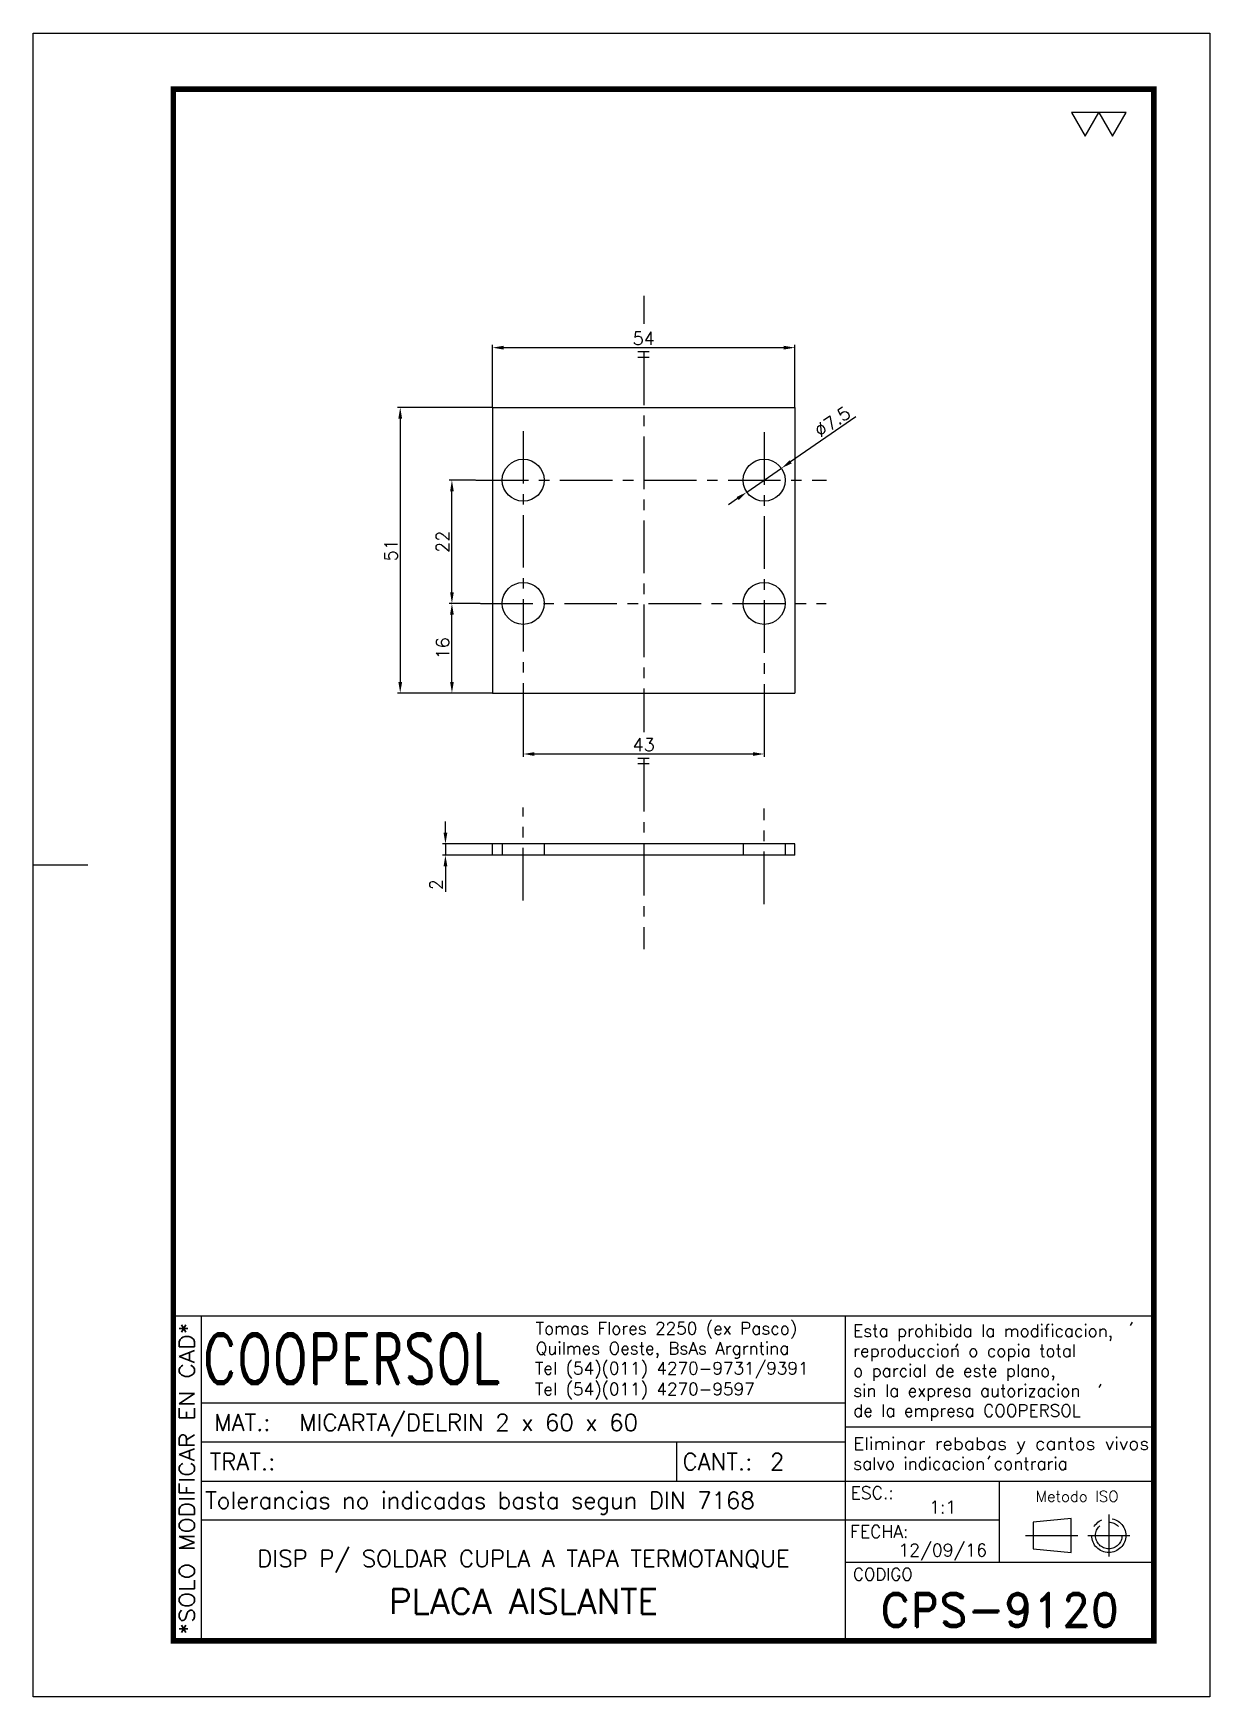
# Model space of a CAD drawing. Extents: x 0 to 210, y 0 to 297.
import ezdxf
from ezdxf.enums import TextEntityAlignment as Align

# ---------------------------------------------------------------- set-up
doc = ezdxf.new("R2010")
doc.units = 0
doc.header["$LTSCALE"] = 7.5
doc.header["$MEASUREMENT"] = 0
doc.linetypes.add('CENTER', pattern=[2, 1.25, -0.25, 0.25, -0.25])
doc.linetypes.add('HIDDEN', pattern=[0.375, 0.25, -0.125])
doc.layers.get('0').update_dxf_attribs({"linetype": 'CONTINUOUS'})
doc.layers.get('DEFPOINTS').update_dxf_attribs({"linetype": 'CONTINUOUS'})
for name, color, linetype in [('1', 1, 'CENTER'), ('CL', 1, 'CENTER'), ('CO', 3, 'CONTINUOUS'), ('OC', 1, 'HIDDEN')]:
    doc.layers.add(name, color=color, linetype=linetype)
doc.styles.add('ROMAND', font='ROMAND')
doc.styles.add('ROMANS', font='ROMANS.SHX')
doc.dimstyles.new('1', dxfattribs={"dimtxt": 2.3, "dimasz": 2, "dimexe": 0.5, "dimexo": 0.0625, "dimgap": 0.5, "dimtad": 1, "dimdec": 4, "dimdsep": 46, "dimtxsty": 'ROMANS', "dimcen": -2, "dimclrt": 7, "dimadec": 0, "dimazin": 0, "dimtfac": 0.869565, "dimtdec": 4, "dimtmove": 0, "dimatfit": 3, "dimfxl": 1, "dimtolj": 1, "dimarcsym": 0})

# ---------------------------------------------------------------- blocks, each defined once
blk = doc.blocks.new('A4G')
blk.add_line((0, 148.5), (9.75, 148.5))
blk.add_lwpolyline([(0, 297), (210, 297), (210, 0), (0, 0)], close=True)
at = {"const_width": 1}
blk.add_lwpolyline([(25, 287), (200, 287), (200, 10), (25, 10)], close=True, dxfattribs=at)
blk = doc.blocks.new('*D2')
at = {"layer": 'CO', "color": 0, "lineweight": -2}
for p, q in [((73.57, 154.26), (73.57, 156.26)), ((81.9, 152.26), (73.07, 152.26)), ((73.57, 152.26), (73.57, 150.26)), ((81.9, 150.26), (73.07, 150.26)), ((73.57, 148.26), (73.57, 143.72))]:
    blk.add_line(p, q, dxfattribs=at)
at = {"layer": 'CO', "color": 0}
for points in [[(73.24, 154.26), (73.91, 154.26), (73.57, 152.26)], [(73.24, 148.26), (73.91, 148.26), (73.57, 150.26)]]:
    blk.add_solid(points, dxfattribs=at)
at = {"layer": 'DEFPOINTS', "color": 0}
for p in [(81.96, 152.26), (73.57, 150.26), (81.96, 150.26)]:
    blk.add_point(p, dxfattribs=at)
at = {"layer": 'CO', "color": 7, "insert": (71.92, 144.99), "char_height": 2.3, "attachment_point": 5, "rotation": 90, "style": 'ROMANS'}
blk.add_mtext('\\A1;2', dxfattribs=at)
blk = doc.blocks.new('*D3')
at = {"layer": 'CO', "color": 0, "lineweight": -2}
for p, q in [((79.76, 195.2), (74.23, 195.2)), ((74.73, 181.2), (74.73, 193.2)), ((81.9, 179.2), (74.23, 179.2))]:
    blk.add_line(p, q, dxfattribs=at)
at = {"layer": 'CO', "color": 0}
for points in [[(74.4, 193.2), (75.06, 193.2), (74.73, 195.2)], [(74.4, 181.2), (75.06, 181.2), (74.73, 179.2)]]:
    blk.add_solid(points, dxfattribs=at)
at = {"layer": 'DEFPOINTS', "color": 0}
for p in [(74.73, 195.2), (79.82, 195.2), (81.96, 179.2)]:
    blk.add_point(p, dxfattribs=at)
at = {"layer": 'CO', "color": 7, "insert": (73.08, 187.2), "char_height": 2.3, "attachment_point": 5, "rotation": 90, "style": 'ROMANS'}
blk.add_mtext('\\A1;16', dxfattribs=at)
blk = doc.blocks.new('*D4')
at = {"layer": 'CO', "color": 0, "lineweight": -2}
for p, q in [((78.95, 217.2), (74.23, 217.2)), ((74.73, 197.2), (74.73, 215.2)), ((79.76, 195.2), (74.23, 195.2))]:
    blk.add_line(p, q, dxfattribs=at)
at = {"layer": 'CO', "color": 0}
for points in [[(74.4, 215.2), (75.06, 215.2), (74.73, 217.2)], [(74.4, 197.2), (75.06, 197.2), (74.73, 195.2)]]:
    blk.add_solid(points, dxfattribs=at)
at = {"layer": 'DEFPOINTS', "color": 0}
for p in [(74.73, 217.2), (79.02, 217.2), (79.82, 195.2)]:
    blk.add_point(p, dxfattribs=at)
at = {"layer": 'CO', "color": 7, "insert": (73.08, 206.2), "char_height": 2.3, "attachment_point": 5, "rotation": 90, "style": 'ROMANS'}
blk.add_mtext('\\A1;22', dxfattribs=at)
blk = doc.blocks.new('*D5')
at = {"layer": 'CO', "color": 0, "lineweight": -2}
for p, q in [((81.9, 230.2), (65, 230.2)), ((65.5, 228.2), (65.5, 181.2)), ((81.9, 179.2), (65, 179.2))]:
    blk.add_line(p, q, dxfattribs=at)
at = {"layer": 'CO', "color": 0}
for points in [[(65.17, 228.2), (65.84, 228.2), (65.5, 230.2)], [(65.17, 181.2), (65.84, 181.2), (65.5, 179.2)]]:
    blk.add_solid(points, dxfattribs=at)
at = {"layer": 'DEFPOINTS', "color": 0}
for p in [(81.96, 230.2), (65.5, 179.2), (81.96, 179.2)]:
    blk.add_point(p, dxfattribs=at)
at = {"layer": 'CO', "color": 7, "insert": (63.85, 204.7), "char_height": 2.3, "attachment_point": 5, "rotation": 90, "style": 'ROMANS'}
blk.add_mtext('\\A1;51', dxfattribs=at)
blk = doc.blocks.new('*D6')
at = {"layer": 'CO', "color": 0, "lineweight": -2}
for p, q in [((87.46, 174.6), (87.46, 167.82)), ((130.46, 173.95), (130.46, 167.82)), ((89.46, 168.32), (128.46, 168.32))]:
    blk.add_line(p, q, dxfattribs=at)
at = {"layer": 'CO', "color": 0}
for points in [[(89.46, 168.65), (89.46, 167.98), (87.46, 168.32)], [(128.46, 168.65), (128.46, 167.98), (130.46, 168.32)]]:
    blk.add_solid(points, dxfattribs=at)
at = {"layer": 'DEFPOINTS', "color": 0}
for p in [(87.46, 174.66), (130.46, 174.02), (130.46, 168.32)]:
    blk.add_point(p, dxfattribs=at)
at = {"layer": 'CO', "color": 7, "insert": (108.96, 169.97), "char_height": 2.3, "attachment_point": 5, "style": 'ROMANS'}
blk.add_mtext('\\A1;43', dxfattribs=at)
blk = doc.blocks.new('*D7')
at = {"layer": 'CO', "color": 0, "lineweight": -2}
for p, q in [((81.96, 230.27), (81.96, 241.37)), ((83.96, 240.87), (133.96, 240.87)), ((135.96, 230.27), (135.96, 241.37))]:
    blk.add_line(p, q, dxfattribs=at)
at = {"layer": 'CO', "color": 0}
for points in [[(83.96, 241.2), (83.96, 240.53), (81.96, 240.87)], [(133.96, 241.2), (133.96, 240.53), (135.96, 240.87)]]:
    blk.add_solid(points, dxfattribs=at)
at = {"layer": 'DEFPOINTS', "color": 0}
for p in [(135.96, 240.87), (81.96, 230.2), (135.96, 230.2)]:
    blk.add_point(p, dxfattribs=at)
at = {"layer": 'CO', "color": 7, "insert": (108.96, 242.52), "char_height": 2.3, "attachment_point": 5, "style": 'ROMANS'}
blk.add_mtext('\\A1;54', dxfattribs=at)
blk = doc.blocks.new('*D8')
at = {"layer": 'CO', "color": 0, "lineweight": -2}
for p, q in [((146.85, 228.53), (135.19, 220.47)), ((127.37, 215.07), (133.54, 219.34)), ((125.73, 213.93), (124.08, 212.8))]:
    blk.add_line(p, q, dxfattribs=at)
at = {"layer": 'CO', "color": 0}
for points in [[(135, 220.75), (135.38, 220.2), (133.54, 219.34)], [(125.54, 214.21), (125.92, 213.66), (127.37, 215.07)]]:
    blk.add_solid(points, dxfattribs=at)
at = {"layer": 'DEFPOINTS', "color": 0}
for p in [(133.54, 219.34), (127.37, 215.07)]:
    blk.add_point(p, dxfattribs=at)
at = {"layer": 'CO', "color": 7, "insert": (142.66, 227.64), "char_height": 2.3, "attachment_point": 5, "rotation": 34.6528, "style": 'ROMANS'}
blk.add_mtext('\\A1;∅7.5', dxfattribs=at)
blk = doc.blocks.new('COOPERSOLROT-02')
for p, q in [((0, 58), (175, 58)), ((0, 0), (0, 58)), ((5, 0), (5, 58)), ((120, 0), (120, 58)), ((175, 0), (175, 58)), ((5, 42.5), (120, 42.5)), ((120, 38.19), (175, 38.19)), ((5, 35.5), (120, 35.5)), ((89.89, 28.5), (89.89, 35.5)), ((5, 28.5), (175, 28.5)), ((147.5, 14), (147.5, 28.5)), ((147.5, 21.5), (5, 21.5)), ((120, 14), (175, 14)), ((0, 0), (175, 0))]:
    blk.add_line(p, q)
at = {"color": 1, "linetype": 'CENTER'}
blk.add_line((166.98, 22.51), (166.98, 15.06), dxfattribs=at)
for points in [[(152.09, 18.79), (161.93, 18.79)], [(163.26, 18.79), (170.71, 18.79)]]:
    blk.add_lwpolyline(points, dxfattribs=at)
at = {"layer": '1'}
for points in [[(170.85, 56.26), (171.21, 56.85)], [(139.66, 52.43), (140.02, 53.02)], [(165.28, 45.22), (165.64, 45.81)], [(145.46, 32.42), (145.82, 33.01)]]:
    blk.add_lwpolyline(points, dxfattribs=at)
blk.add_lwpolyline([(160.25, 18.79), (160.25, 21.83), (153.47, 21.16), (153.47, 16.41), (160.25, 15.74)], close=True, dxfattribs=at)
for radius in [3.05, 2.37]:
    blk.add_circle((166.98, 18.79), radius, dxfattribs=at)
at = {"style": 'ROMANS', "width": 0.996387}
blk.add_text('*SOLO MODIFICAR EN CAD*', height=2.7, rotation=90, dxfattribs=at).set_placement((3.77, 1.09), (3.77, 56.81), align=Align.FIT)
at = {"style": 'ROMAND', "width": 0.75}
blk.add_text('COOPERSOL', height=9, dxfattribs=at).set_placement((5.26, 45.85))
at = {"style": 'ROMANS'}
for s, p in [('MAT.:', (7.32, 37.47)), ('TRAT.:', (6.5, 30.47)), ('CANT.:', (90.89, 30.47)), ('Tolerancias no indicadas basta segun DIN 7168', (5.7, 23.56))]:
    blk.add_text(s, height=3, dxfattribs=at).set_placement(p)
for tag, height, style, p in [('CONJUNTO', 2.3, 'ROMANS', (62.5, 17.5)), ('SUBCONJUNTO', 3, 'ROMANS', (62.5, 11.5)), ('DENOMINACION', 4.5, 'ROMANS', (62.5, 4.75)), ('COD-PLA', 6, 'ROMAND', (147.5, 5.5))]:
    blk.add_attdef(tag, text='', height=height, dxfattribs=dict(style=style)).set_placement(p, align=Align.MIDDLE)
at = {"layer": '1', "style": 'ROMANS'}
for s, height, p in [('Tomas Flores 2250 (ex Pasco)', 2.2, (64.69, 54.68)), ('Esta prohibida la modificacion,', 2.2, (121.36, 54.23)), ('Quilmes Oeste, BsAs Argrntina', 2.2, (64.69, 51.12)), ('reproduccion o copia total', 2.2, (121.36, 50.67)), ('Tel (54)(011) 4270-9731/9391', 2.2, (64.55, 47.56)), ('o parcial de este plano,', 2.2, (121.36, 47.11)), ('Tel (54)(011) 4270-9597', 2.2, (64.55, 43.83)), ('sin la expresa autorizacion ', 2.2, (121.36, 43.55)), ('de la empresa COOPERSOL', 2.2, (121.36, 39.99)), ('salvo indicacion contraria', 2.2, (121.36, 30.54)), ('ESC.:', 2.25, (120.89, 25.29)), ('FECHA:', 2.25, (120.81, 18.36)), ('CODIGO', 2.16, (121.33, 10.78))]:
    blk.add_text(s, height=height, dxfattribs=at).set_placement(p)
at = {"layer": '1', "style": 'ROMANS', "width": 0.96139}
blk.add_text('Eliminar rebabas y cantos vivos', height=2.2, dxfattribs=at).set_placement((121.34, 34.1), (174.21, 34.1), align=Align.FIT)
at = {"layer": '1', "style": 'ROMANS'}
blk.add_text('Metodo ISO', height=1.948, dxfattribs=at).set_placement((161.34, 25.77), align=Align.MIDDLE)
for tag, p in [('MAT', (22.51, 37.47)), ('TRAT', (22.51, 30.47)), ('CANT', (106.49, 30.47))]:
    blk.add_attdef(tag, p, '', height=3, dxfattribs=at)
for tag, p in [('ESC', (137.33, 22.73)), ('FECHA', (137.33, 15.06))]:
    blk.add_attdef(tag, text='', height=2.25, dxfattribs=at).set_placement(p, align=Align.CENTER)

msp = doc.modelspace()

# ---------------------------------------------------------------- linework, layer by layer
for p, q in [((81.95797, 230.20415), (135.95797, 230.20415)), ((81.95797, 230.20415), (81.95797, 179.20415)), ((135.95797, 230.20415), (135.95797, 179.20415)), ((81.95797, 179.20415), (135.95797, 179.20415)), ((81.95797, 150.25713), (81.95797, 152.25713)), ((135.95797, 152.25713), (81.95797, 152.25713)), ((135.95797, 150.25713), (135.95797, 152.25713)), ((135.95797, 150.25713), (81.95797, 150.25713))]:
    msp.add_line(p, q)
for centre in [(87.45797, 217.20415), (130.45797, 217.20415), (87.45797, 195.20415), (130.45797, 195.20415)]:
    msp.add_circle(centre, 3.75)
at = {"layer": 'CL'}
for p, q in [((108.95797, 250.1147), (108.95797, 245.12846)), ((108.95797, 239.98822), (108.95797, 172.20368)), ((87.45797, 225.97452), (87.45797, 174.66313)), ((130.45797, 225.76174), (130.45797, 174.0158)), ((79.01564, 217.20415), (141.59574, 217.20415)), ((79.82132, 195.20415), (141.52104, 195.20415)), ((108.95797, 167.40311), (108.95797, 133.47258)), ((87.45797, 142.1721), (87.45797, 158.78645)), ((130.45797, 141.52477), (130.45797, 158.57065))]:
    msp.add_line(p, q, dxfattribs=at)
at = {"layer": 'CO'}
for p, q in [((109.92988, 240.09404), (107.92976, 240.09404)), ((109.92988, 239.09404), (107.92976, 239.09404)), ((109.92988, 167.54329), (107.92976, 167.54329)), ((109.92988, 166.54329), (107.92976, 166.54329))]:
    msp.add_line(p, q, dxfattribs=at)
for points in [[(187.74912, 278.60654), (190.19327, 282.83994), (185.30497, 282.83994)], [(192.63743, 278.60654), (195.08158, 282.83994), (190.19327, 282.83994)]]:
    msp.add_lwpolyline(points, close=True, dxfattribs=at)
at = {"layer": 'OC'}
for p, q in [((83.70797, 152.25713), (83.70797, 150.25713)), ((91.20797, 152.25713), (91.20797, 150.25713)), ((126.70797, 152.25713), (126.70797, 150.25713)), ((134.20797, 152.25713), (134.20797, 150.25713))]:
    msp.add_line(p, q, dxfattribs=at)

# ---------------------------------------------------------------- block references
msp.add_blockref('A4G', (0, 0))
ref = msp.add_blockref('COOPERSOLROT-02', (25, 10))
ref.add_attrib('COD-PLA', 'CPS-9120', dxfattribs={"height": 6, "style": 'ROMAND'}).set_placement((172.5, 15.5), align=Align.MIDDLE)
ref.add_attrib('FECHA', '12/09/16', dxfattribs={"layer": '1', "height": 2.25, "style": 'ROMANS'}).set_placement((162.33468, 25.061), align=Align.CENTER)
ref.add_attrib('MAT', 'MICARTA/DELRIN 2 x 60 x 60', (47.50529, 47.46815), dxfattribs={"layer": '1', "height": 3, "style": 'ROMANS'})
ref.add_attrib('ESC', '1:1', dxfattribs={"layer": '1', "height": 2.25, "style": 'ROMANS'}).set_placement((162.33468, 32.72855), align=Align.CENTER)
ref.add_attrib('CANT', '2', (131.49059, 40.46815), dxfattribs={"layer": '1', "height": 3, "style": 'ROMANS'})
ref.add_attrib('DENOMINACION', 'PLACA AISLANTE', dxfattribs={"height": 4.5, "style": 'ROMANS'}).set_placement((87.5, 17.03781), align=Align.MIDDLE)
ref.add_attrib('SUBCONJUNTO', 'DISP P/ SOLDAR CUPLA A TAPA TERMOTANQUE', dxfattribs={"height": 3, "style": 'ROMANS'}).set_placement((87.5, 24.47785), align=Align.MIDDLE)

# ---------------------------------------------------------------- dimensions: what is measured, and where the dimension line sits
at = {"layer": 'CO'}
for base, p1, p2, picture, middle in [((135.95797, 240.86804), (81.95797, 230.20415), (135.95797, 230.20415), '*D7', (108.95797, 242.51804)), ((130.45797, 168.3173), (87.45797, 174.66313), (130.45797, 174.0158), '*D6', (108.95797, 169.9673))]:
    dim = msp.add_linear_dim(base=base, p1=p1, p2=p2, dimstyle='1', dxfattribs=at)
    dim.commit()
    dim.dimension.update_dxf_attribs({"geometry": picture, "text_midpoint": middle})
for base, p1, p2, picture, middle in [((65.50486, 179.20415), (81.95797, 230.20415), (81.95797, 179.20415), '*D5', (63.85486, 204.70415)), ((74.72885, 195.20415), (81.95797, 179.20415), (79.82132, 195.20415), '*D3', (73.07885, 187.20415)), ((73.57469, 150.25713), (81.95797, 152.25713), (81.95797, 150.25713), '*D2', (71.92469, 144.99047))]:
    dim = msp.add_linear_dim(base=base, p1=p1, p2=p2, angle=90, dimstyle='1', dxfattribs=at)
    dim.commit()
    dim.dimension.update_dxf_attribs({"geometry": picture, "text_midpoint": middle})
dim = msp.add_diameter_dim_2p(p1=(127.37317, 215.07189), p2=(133.54276, 219.33641), dimstyle='1', dxfattribs=at)
dim.commit()
dim.dimension.update_dxf_attribs({"geometry": '*D8', "text_midpoint": (143.59747, 226.28638), "dimtype": 163})
dim = msp.add_linear_dim(base=(74.72885, 217.20415), p1=(79.82132, 195.20415), p2=(79.01564, 217.20415), angle=90, dimstyle='1', override={"dimtmove": 1}, dxfattribs=at)
dim.commit()
dim.dimension.update_dxf_attribs({"geometry": '*D4', "text_midpoint": (73.07885, 206.20415)})

doc.saveas('drawing.dxf')
